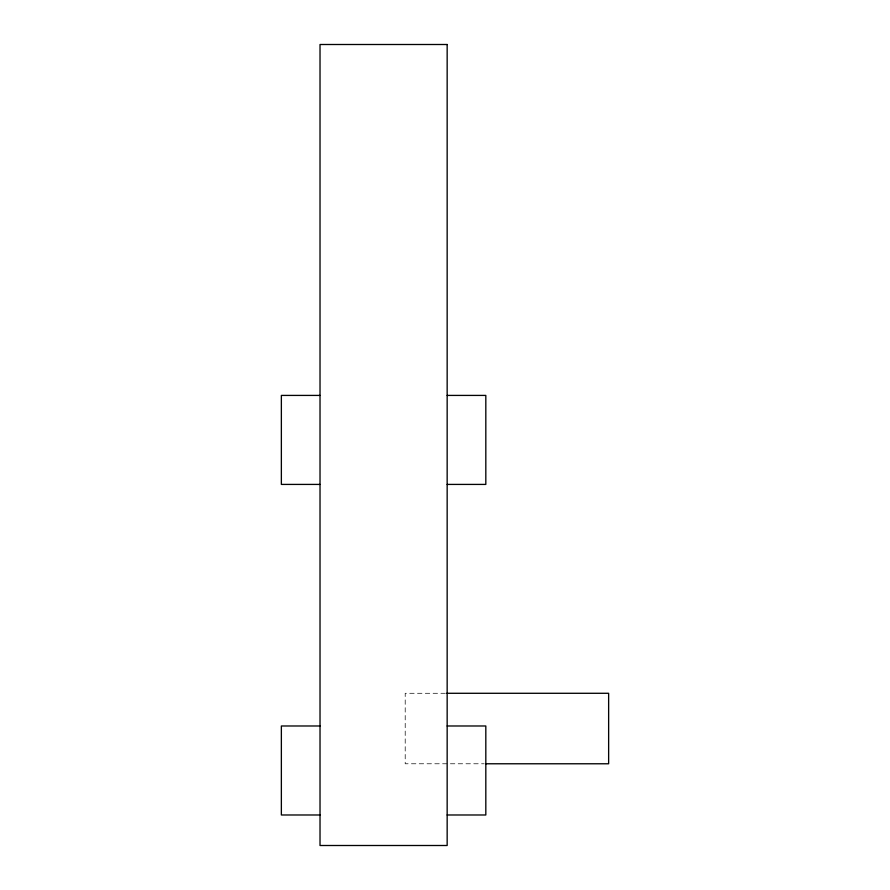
<?xml version="1.0" encoding="UTF-8"?>
<svg xmlns="http://www.w3.org/2000/svg" width="890" height="890" viewBox="0 0 890 890"><rect width="100%" height="100%" fill="white"/><g stroke="black" fill="none" stroke-linecap="round" stroke-linejoin="round"><path stroke-width="0.67" stroke-dasharray="4.45 3.34" d="M445.334 693.288L405.206 693.288L405.206 763.776L484.082 763.776"/><path stroke-width="1.33" d="M320.022 395.416L281.362 395.416L281.362 484.416L320.022 484.416M447.158 395.416L485.818 395.416L485.818 484.416L447.158 484.416M446.724 693.288L608.638 693.288L608.638 763.776L485.473 763.776M320.022 725.984L281.362 725.984L281.362 814.984L320.022 814.984M447.158 725.984L485.818 725.984L485.818 814.984L447.158 814.984M447.158 44.5L320.022 44.5L320.022 845.5L447.158 845.5L447.158 44.5"/></g></svg>
